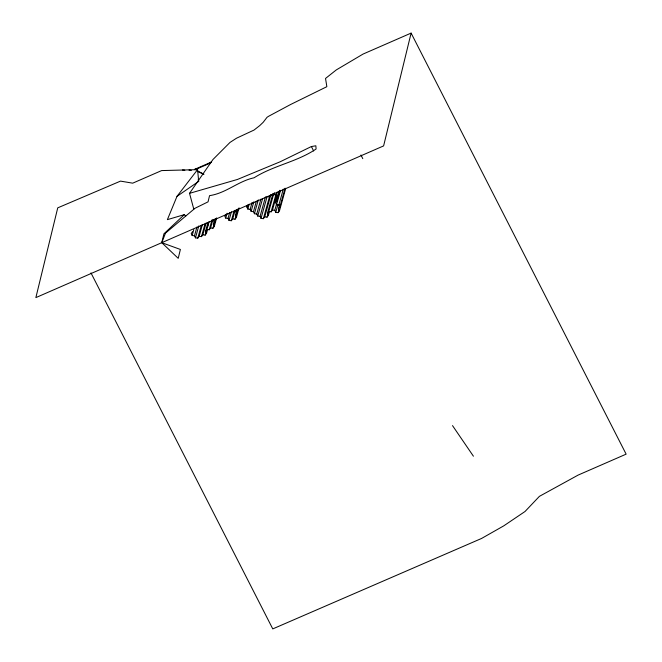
<?xml version="1.0" encoding="UTF-8"?>
<svg xmlns="http://www.w3.org/2000/svg" width="662" height="662" viewBox="0 0 662 662"><rect width="100%" height="100%" fill="white"/><g stroke="black" fill="none" stroke-linecap="round" stroke-linejoin="round"><path stroke-width="0.99" d="M193.784 209.101L189.531 193.337L212.974 159.492L229.987 142.438L236.508 138.209L254.009 130.075L259.661 125.664L263.195 122.296L267.034 117.298L268.59 116.289L290.577 104.513L326.854 86.681L325.53 78.447L336.313 69.907L363.074 54.061L411.11 33.1L383.612 145.905L35.864 297.61L57.743 207.851L120.509 181.115L132.706 183.167L161.636 170.581L197.574 169.637L198.683 181.38L177.011 196.324L167.387 219.643L184.284 214.662L185.774 216.011M202.448 224.509L199.146 236.351L197.789 238.13L195.464 237.857L194.487 235.796L192.162 235.523L193.792 229.689M194.487 235.796L196.928 227.041M195.464 237.857L198.79 225.916M197.789 238.13L201.389 225.196M199.146 236.351L201.471 236.624L205.046 223.797M201.471 236.624L202.829 234.845L206.139 222.97M202.829 234.845L205.162 235.118L206.519 233.33L205.551 231.278L208 222.482M205.162 235.118L206.263 231.162M207.363 227.198L208.191 224.236M205.551 231.278L206.908 229.491L209.101 221.605M206.519 233.33L207.62 229.375M206.908 229.491L209.233 229.772L211.981 219.908M209.233 229.772L210.59 227.985L212.99 219.379M210.59 227.985L212.916 228.258L214.273 226.478L213.305 224.418L214.099 221.563M212.916 228.258L214.248 223.483M213.305 224.418L214.662 222.639L215.721 218.832M214.273 226.478L216.673 217.872M235.109 210.309L232.71 218.94L231.344 220.727L229.019 220.446L228.051 218.394L225.725 218.121L227.083 213.23M228.051 218.394L229.681 212.527M229.019 220.446L231.443 211.757M231.344 220.727L234.042 211.062M232.71 218.94L235.035 219.221L236.392 217.434L235.424 215.373L236.781 213.594L235.804 211.534L236.359 209.573M235.424 215.373L236.516 211.443M235.035 219.221L236.102 215.382M236.781 213.594L238.146 208.679M236.392 217.434L239.065 207.843M263.36 218.675L269.434 196.854L270.799 195.067L264.717 216.896L263.36 218.675L261.027 218.402L260.058 216.35L257.733 216.069L256.757 214.016L254.431 213.735L253.463 211.683L251.138 211.401L250.162 209.349L247.836 209.076L246.868 207.016L247.414 205.046M247.836 209.076L249.21 204.153M250.162 209.349L252.081 202.464M251.138 211.401L253.803 201.836M253.463 211.683L256.393 201.149M254.431 213.735L258.296 199.874M256.757 214.016L260.902 199.154M257.733 216.069L262.607 198.575M260.058 216.35L265.47 196.912M261.027 218.402L267.109 196.581L269.434 196.854M264.717 216.896L267.043 217.169L268.4 215.39L267.431 213.33L272.951 193.519M267.043 217.169L268.11 213.33M267.431 213.33L268.789 211.55L273.704 193.9M276.418 204.517L274.804 210.317L275.773 212.378L278.098 212.651L279.455 210.864L278.487 208.811L279.844 207.024L278.876 204.972L276.55 204.69L275.574 202.638L276.931 200.851L275.963 198.799L277.32 197.011L276.352 194.959L274.027 194.678L274.565 192.741M268.4 215.39L269.467 211.55M268.789 211.55L271.114 211.823L276.029 194.181M276.352 194.959L277.146 192.096M271.114 211.823L272.471 210.044L276.567 195.34M275.963 198.799L277.03 194.984M275.574 202.638L276.377 199.775M277.32 197.011L278.917 191.293M276.931 200.851L279.877 190.284M276.55 204.69L280.531 190.383M275.773 212.378L277.908 204.699M278.876 204.972L283.295 189.092M278.487 208.811L279.596 204.839M278.098 212.651L278.901 209.771M279.844 207.024L285.099 188.174M279.455 210.864L285.612 188.786M211.087 162.173L210.574 162.96L195.125 169.704L194.851 169.257L211.087 162.173L209.606 163.34M191.641 232.875L192.551 231.683M215.051 218.799L213.694 220.578L214.662 222.639M226.106 214.273L224.749 216.06L225.725 218.121M235.804 211.534L237.17 209.755M246.868 207.016L248.225 205.237M177.011 196.324L197.574 169.637M184.284 214.662L163.936 233.794L161.768 242.681L178.219 258.337L180.387 249.45L161.768 242.681L165.508 233.107L194.992 208.282L208.042 201.852L209.556 195.638C226.04 193.221 238.08 181.198 254.092 177.772C273.505 165.459 296.981 161.925 316.097 149L315.848 145.781L311.38 146.542L280.208 161.76L237.484 179.443L189.531 193.337M194.851 169.257L196.813 168.975M188.993 170.101L191.318 170.374M182.497 169.977L184.822 170.25M270.866 194.818L273.191 195.091M272.471 210.044L274.804 210.317M197.946 171.599L203.176 174.023M197.781 171.061L203.987 174.238M452.518 425.608L473.421 456.209M411.11 33.1L626.136 454.149L578.1 475.101L539.406 496.351L525.007 511.511L503.724 525.876L481.572 538.454L272.769 628.9L90.975 272.918M311.38 146.542L313.647 150.986M360.964 155.007L362.801 158.673M273.373 193.312L274.027 194.678M191.194 233.463L192.162 235.523M198.228 179.452L198.683 181.38"/></g></svg>
